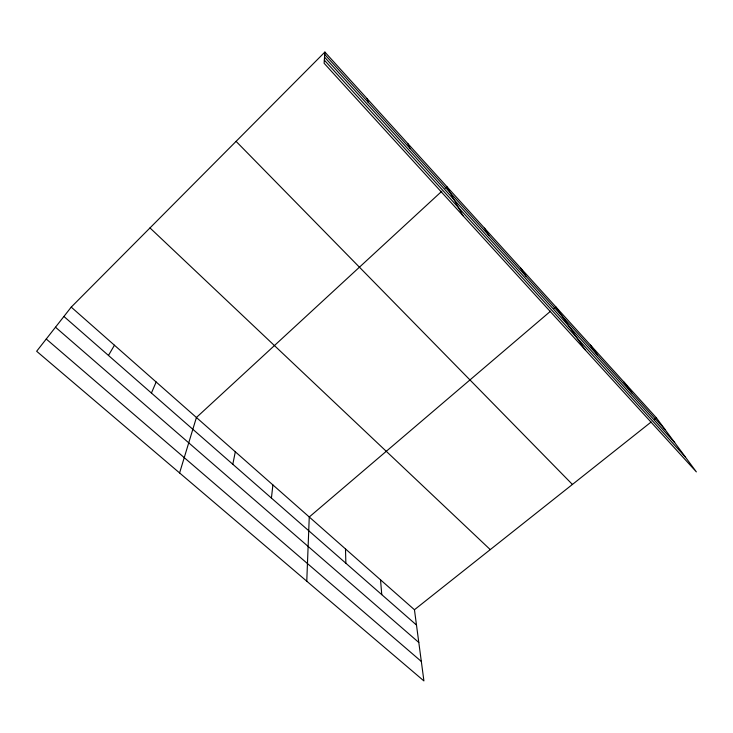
<?xml version="1.0" encoding="UTF-8"?>
<svg xmlns="http://www.w3.org/2000/svg" width="733" height="733" viewBox="0 0 733 733"><rect width="100%" height="100%" fill="white"/><g stroke="black" fill="none" stroke-linecap="round" stroke-linejoin="round"><path stroke-width="1.1" d="M306.77 581.205L309.262 516.994L550.52 311.223M324.884 52.07L324.105 63.249L696.35 471.887L656.411 417.847L324.884 52.07L71.229 307.118L36.65 351.263L423.921 680.93L414.447 609.737L71.229 307.118M271.421 498.074L272.896 484.934M232.81 464.282L235.311 451.785M179.594 472.95L196.417 417.498L441.807 191.24M151.419 393.044L156.156 381.994M108.466 355.45L114.449 345.225M445.151 188.152L446.828 186.613L462.972 215.685M553.992 308.254L555.733 306.77L585.071 349.723M414.447 609.737L651.087 422.061M654.633 419.249L656.411 417.847M46.243 339.012L421.328 661.45M55.497 327.211L418.8 642.465M63.908 316.454L416.481 625.029M149.99 227.926L490.258 549.613M236.081 141.359L572.418 484.449M324.527 57.119L674.681 442.567M324.325 60.115L685.346 456.998M324.719 54.416L664.923 429.373M624.04 382.131L631.846 392.915M590.505 345.133L597.551 355.111M520.751 268.168L526.102 276.368M484.467 228.146L488.884 235.348M407.74 143.485L410.049 148.451M367.123 98.671L368.241 102.382M380.528 579.84L381.765 594.646M345.49 548.935L345.866 563.228"/></g></svg>
